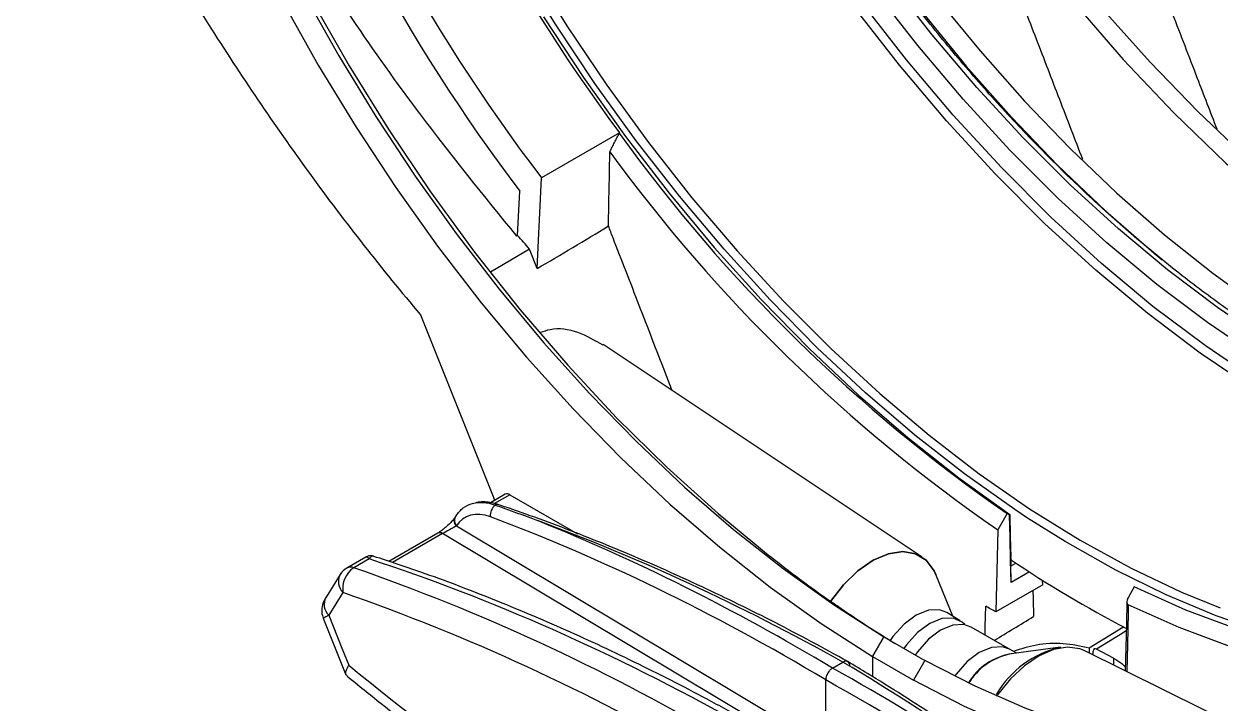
# Model space of a CAD drawing. Extents: x 9.3 to 87.2, y 1.1 to 68.8.
# Drawn here: x 55.477 to 59.204, y 48.544 to 50.66 of the extents above; entities that cross this region are included whole.
import ezdxf

# ---------------------------------------------------------------- set-up
doc = ezdxf.new("R2010")
doc.units = 0
doc.header["$MEASUREMENT"] = 0
doc.layers.add('OBJECT', color=7, linetype='CONTINUOUS')

msp = doc.modelspace()

# ---------------------------------------------------------------- linework, layer by layer
at = {"layer": 'OBJECT'}
for p, q in [((57.3326, 50.3204), (57.0898, 50.1803)), ((57.3321, 50.3194), (57.3326, 50.319)), ((57.3326, 50.319), (57.3326, 50.3204)), ((57.0759, 49.8977), (57.0898, 50.1803)), ((57.0154, 50.0009), (57.0222, 50.1393)), ((57.0154, 50.0009), (57.012, 49.9989)), ((57.0524, 49.9588), (56.9314, 49.8863)), ((57.0759, 49.8977), (57.0524, 49.9588)), ((56.7124, 49.7535), (56.9388, 49.1877)), ((58.2758, 48.999), (57.2821, 49.6611)), ((56.9765, 49.1949), (56.9305, 49.1683)), ((56.9915, 49.1934), (56.9435, 49.1657)), ((56.9915, 49.1934), (57.2021, 49.0719)), ((56.9388, 49.1877), (56.9436, 49.1759)), ((58.5406, 49.1349), (58.5112, 49.0841)), ((58.5481, 49.1306), (58.5406, 49.1349)), ((56.8249, 49.0961), (57.9754, 48.4083)), ((58.5112, 49.0841), (58.5055, 48.8284)), ((56.7668, 49.0738), (56.6141, 48.9857)), ((56.7818, 49.0724), (56.6252, 48.9819)), ((57.9542, 48.3716), (56.7818, 49.0724)), ((56.5426, 48.999), (56.4838, 48.9651)), ((56.5529, 48.9935), (56.5053, 48.966)), ((58.5518, 48.9966), (58.5524, 48.9722)), ((58.5526, 48.972), (58.5676, 48.9806)), ((56.4629, 48.945), (56.4185, 48.8741)), ((58.3715, 48.8148), (58.3185, 48.9444)), ((58.6101, 48.9527), (58.5529, 48.9197)), ((58.6514, 48.9127), (58.5055, 48.8284)), ((58.6514, 48.9127), (58.6511, 48.9265)), ((58.9365, 48.9063), (58.9181, 48.8743)), ((56.4713, 48.8886), (56.4269, 48.8177)), ((57.99, 48.8606), (57.99, 48.8606)), ((58.3941, 48.801), (58.3522, 48.8264)), ((56.4099, 48.8085), (56.4806, 48.6328)), ((58.5479, 48.7123), (58.4283, 48.7813)), ((58.1564, 48.7505), (58.121, 48.6893)), ((58.121, 48.6893), (58.1564, 48.7505)), ((58.1564, 48.7505), (58.2837, 48.677)), ((58.7067, 48.7184), (58.5457, 48.6965)), ((58.5706, 48.6998), (58.5474, 48.7126)), ((59.4557, 48.3738), (58.7807, 48.7078)), ((58.7965, 48.7159), (58.7965, 48.7)), ((58.8083, 48.6941), (58.8083, 48.7062)), ((58.872, 48.6838), (58.8186, 48.7125)), ((57.9966, 48.6533), (58.0291, 48.672)), ((58.121, 48.6893), (58.121, 48.6266)), ((58.121, 48.6893), (58.2483, 48.6158)), ((58.2837, 48.677), (58.2483, 48.6158)), ((58.872, 48.6838), (58.872, 48.6626)), ((57.9754, 48.4083), (57.9754, 48.6165))]:
    msp.add_line(p, q, dxfattribs=at)
at = {"layer": 'OBJECT', "flags": 128}
for points in [[(57.1435, 53.2302), (57.1466, 53.2095), (57.1815, 53.0139), (57.226, 52.8156), (57.2801, 52.6154), (57.3434, 52.4143), (57.4158, 52.213), (57.4969, 52.0123), (57.5865, 51.8132), (57.684, 51.6164), (57.7892, 51.4227), (57.9015, 51.2329), (58.0206, 51.0479), (58.1459, 50.8683), (58.2769, 50.695), (58.4131, 50.5286), (58.5539, 50.3699), (58.6988, 50.2194), (58.847, 50.0779), (58.9981, 49.9459), (59.0235, 49.9249)], [(57.6643, 52.8357), (57.7315, 52.6294), (57.8078, 52.4231), (57.8928, 52.2177), (57.9863, 52.0139), (58.0878, 51.8127), (58.1969, 51.6148), (58.3133, 51.421), (58.4364, 51.2322), (58.5657, 51.0489), (58.7007, 50.8721), (58.8408, 50.7024), (58.9856, 50.5405), (59.1344, 50.3871), (59.2866, 50.2427), (59.4416, 50.108), (59.5988, 49.9834), (59.7575, 49.8696), (59.9171, 49.7669)], [(58.604, 49.1208), (58.564, 49.1474), (58.4076, 49.2582), (58.2525, 49.3794), (58.0995, 49.5105), (57.9491, 49.6511), (57.8019, 49.8005), (57.6584, 49.9582), (57.5193, 50.1235), (57.385, 50.2959), (57.2561, 50.4747), (57.133, 50.6592), (57.0163, 50.8486), (56.9064, 51.0422), (56.8037, 51.2393), (56.7087, 51.4391), (56.6217, 51.6408), (56.5429, 51.8437), (56.4729, 52.047), (56.4117, 52.2498)], [(56.4405, 52.249), (56.5022, 52.0454), (56.573, 51.8413), (56.6525, 51.6377), (56.7404, 51.4353), (56.8364, 51.235), (56.9401, 51.0374), (57.0511, 50.8434), (57.1689, 50.6538), (57.2932, 50.4693), (57.4233, 50.2906), (57.5587, 50.1184), (57.6991, 49.9535), (57.8437, 49.7965), (57.992, 49.6479), (58.1435, 49.5084), (58.2975, 49.3785), (58.4534, 49.2588), (58.6106, 49.1497), (58.7685, 49.0516), (58.9265, 48.965), (59.0839, 48.8902), (59.2039, 48.8409)], [(55.9303, 51.7657), (55.9941, 51.578), (56.0757, 51.3642), (56.1666, 51.1515), (56.2663, 50.9409), (56.3744, 50.7332), (56.4905, 50.5294), (56.614, 50.3302), (56.7444, 50.1366), (56.8812, 49.9493), (57.0238, 49.7692), (57.1716, 49.597), (57.324, 49.4334), (57.4803, 49.2791), (57.6398, 49.1348), (57.802, 49.001)], [(55.8512, 51.7513), (55.9206, 51.5448), (55.999, 51.3385), (56.0859, 51.1332), (56.181, 50.9297), (56.284, 50.7288), (56.3945, 50.5314), (56.512, 50.3382), (56.6361, 50.1499), (56.7663, 49.9674), (56.902, 49.7912), (57.0428, 49.6221), (57.1881, 49.4608), (57.3373, 49.308), (57.4898, 49.1641), (57.6451, 49.0297), (57.8024, 48.9055), (57.9613, 48.7919), (58.121, 48.6893)], [(55.9219, 51.76), (55.9906, 51.5569), (56.068, 51.3541), (56.1537, 51.1523), (56.2476, 50.9523), (56.3491, 50.7549), (56.458, 50.5609), (56.5737, 50.3711), (56.6959, 50.1861), (56.824, 50.0067), (56.9576, 49.8336), (57.0961, 49.6675), (57.239, 49.509), (57.3857, 49.3588), (57.5357, 49.2174), (57.6884, 49.0853), (57.8431, 48.9632), (57.9993, 48.8515), (58.1564, 48.7505)], [(58.3247, 51.3018), (58.4597, 51.1026), (58.6014, 50.9102), (58.7492, 50.7256), (58.9024, 50.5494), (59.0603, 50.3825), (59.2223, 50.2257), (59.3876, 50.0797), (59.5555, 49.945), (59.7251, 49.8224), (59.8959, 49.7123)], [(60.097, 49.2738), (59.9567, 49.3148), (59.7999, 49.3726), (59.6416, 49.4433), (59.4825, 49.5266), (59.3232, 49.6222), (59.1644, 49.7295), (59.0069, 49.8482), (58.8514, 49.9778), (58.6984, 50.1176), (58.5488, 50.2671), (58.403, 50.4255), (58.2619, 50.5923), (58.1259, 50.7667), (57.9957, 50.9479)], [(60.0934, 49.3323), (59.9755, 49.3677), (59.8211, 49.4249), (59.6652, 49.4947), (59.5085, 49.5769), (59.3517, 49.671), (59.1955, 49.7768), (59.0404, 49.8937), (58.8873, 50.0212), (58.7367, 50.1588), (58.5893, 50.3058), (58.4458, 50.4617), (58.3067, 50.6258), (58.1727, 50.7973), (58.0444, 50.9756)], [(60.0261, 49.2147), (59.974, 49.2311), (59.8124, 49.2904), (59.6492, 49.3631), (59.4851, 49.4488), (59.3208, 49.5472), (59.1572, 49.6578), (58.9948, 49.7802), (58.8344, 49.9138), (58.6767, 50.058), (58.5225, 50.2122), (58.3723, 50.3757), (58.2268, 50.5478), (58.0867, 50.7277), (57.9526, 50.9147)], [(60.105, 49.1642), (59.965, 49.2049), (59.8022, 49.2646), (59.6378, 49.3377), (59.4725, 49.424), (59.307, 49.5231), (59.1421, 49.6345), (58.9786, 49.7578), (58.817, 49.8924), (58.6581, 50.0377), (58.5027, 50.1931), (58.3514, 50.3578), (58.2049, 50.5313), (58.0638, 50.7126), (57.9288, 50.9011)], [(58.3224, 50.7391), (58.4562, 50.5756), (58.5945, 50.4196), (58.7367, 50.2718), (58.8823, 50.1327), (59.0307, 50.003), (59.1812, 49.8831), (59.3332, 49.7736)], [(57.0965, 50.6815), (57.2208, 50.4927), (57.3511, 50.3097), (57.4871, 50.1331), (57.6282, 49.9636), (57.7738, 49.802), (57.9233, 49.6488), (58.0761, 49.5047), (58.2317, 49.3702), (58.3895, 49.2459), (58.5487, 49.1322)], [(56.8211, 49.1241), (56.8214, 49.1245), (56.8239, 49.1276)], [(58.5529, 48.9197), (58.5513, 48.9881), (58.5497, 49.0594), (58.5481, 49.1306)], [(58.5487, 49.1322), (58.5503, 49.0637), (58.5517, 48.9993)], [(60.1421, 48.6932), (60.0727, 48.6833), (59.9353, 48.674), (59.7933, 48.6772), (59.6474, 48.6932), (59.4981, 48.7217), (59.346, 48.7627), (59.1916, 48.8159), (59.0357, 48.8813), (58.8787, 48.9586), (58.7212, 49.0474), (58.604, 49.1208)], [(57.99, 48.8606), (58.0306, 48.9128), (58.0758, 48.9564), (58.1232, 48.9892), (58.1705, 49.0096), (58.2152, 49.0165), (58.2552, 49.0095), (58.2883, 48.9892), (58.313, 48.9563), (58.3185, 48.9444)], [(58.3194, 48.9421), (58.313, 48.9564), (58.2883, 48.9892), (58.2552, 49.0096), (58.2152, 49.0165), (58.1705, 49.0096), (58.1232, 48.9892), (58.0758, 48.9564), (58.0306, 48.9128), (57.99, 48.8606)], [(58.5529, 48.9197), (58.5527, 48.9402), (58.5525, 48.9562), (58.5524, 48.9722)], [(58.6205, 48.8948), (58.6211, 48.8691), (58.6224, 48.8137)], [(60.1473, 48.6961), (60.0101, 48.6756), (59.8676, 48.6686), (59.7205, 48.675), (59.5693, 48.6949), (59.4147, 48.7281), (59.2572, 48.7746), (59.0976, 48.8341), (58.9365, 48.9063)], [(58.9135, 48.8598), (58.9119, 48.7899), (58.9087, 48.6445)], [(56.4269, 48.8177), (56.4682, 48.715), (56.4895, 48.662)], [(58.3522, 48.8264), (58.3298, 48.8348), (58.2951, 48.8334), (58.2572, 48.8181), (58.2194, 48.79), (58.1846, 48.7515), (58.1758, 48.7393)], [(58.4716, 48.7563), (58.4722, 48.7832), (58.4736, 48.8461)], [(58.9178, 48.8504), (58.9172, 48.8256), (58.915, 48.7263), (58.9131, 48.6423)], [(60.0219, 48.6238), (59.9794, 48.6195), (59.8382, 48.6139), (59.6925, 48.6213), (59.5429, 48.6416), (59.3901, 48.6749), (59.2345, 48.7209), (59.0769, 48.7795), (58.9178, 48.8504)], [(58.409, 48.7886), (58.4006, 48.7965), (58.3719, 48.8093), (58.3371, 48.8079), (58.2992, 48.7924), (58.2612, 48.7641), (58.2265, 48.7253), (58.2187, 48.7145)], [(58.4283, 48.7813), (58.4059, 48.7892), (58.3712, 48.7872), (58.3334, 48.7714), (58.2958, 48.743), (58.2614, 48.7043), (58.2541, 48.6941)], [(58.9036, 48.7815), (58.8739, 48.7632), (58.7965, 48.7159)], [(58.9115, 48.7694), (58.8937, 48.7584), (58.8186, 48.7125)], [(58.5474, 48.7126), (58.5261, 48.7198), (58.4914, 48.7178), (58.4536, 48.702), (58.416, 48.6736), (58.3816, 48.6349), (58.3766, 48.6281)], [(58.7807, 48.7078), (58.7674, 48.7132), (58.7285, 48.7188), (58.6853, 48.7116), (58.6398, 48.6919), (58.5942, 48.6607), (58.5505, 48.6195), (58.5108, 48.5701)], [(60.1638, 48.6505), (60.0909, 48.5948), (59.9821, 48.5265), (59.8663, 48.4703), (59.7441, 48.4264), (59.616, 48.3949), (59.4824, 48.376), (59.3439, 48.3698), (59.201, 48.3763), (59.0543, 48.3955), (58.9043, 48.4273), (58.7517, 48.4715), (58.5969, 48.528), (58.4407, 48.5966), (58.2837, 48.677)], [(60.1709, 48.6011), (60.0853, 48.5344), (59.9748, 48.4645), (59.8573, 48.407), (59.7332, 48.362), (59.603, 48.3297), (59.4673, 48.3103), (59.3265, 48.3038), (59.1812, 48.3102), (59.0321, 48.3296), (58.8795, 48.3618), (58.7243, 48.4067), (58.5669, 48.4642), (58.4081, 48.534), (58.2483, 48.6158)]]:
    msp.add_lwpolyline(points, dxfattribs=at)
at = {"layer": 'OBJECT'}
for centre, radius, start, end in [((62.2148, 53.9243), 6.0683, 199.60841, 216.43357), ((61.3706, 53.2308), 4.9785, 215.7882, 235.3576), ((61.3599, 53.2158), 5.0186, 216.0576, 235.4149), ((40.6633, 77.645), 32.238, 300.60437, 301.06484), ((56.9828, 49.1812), 0.0151, 54.363, 114.3255), ((56.9707, 49.1293), 0.0403, 127.7882, 187.2798), ((56.9527, 49.1476), 0.0152, 72.2624, 116.3998), ((56.8415, 49.1124), 0.0236, 151.4833, 224.1397), ((56.842, 49.1127), 0.0238, 151.4004, 224.1181), ((56.7731, 49.0601), 0.0151, 54.363, 114.3255), ((56.4955, 48.9423), 0.0256, 67.5939, 117.3902), ((60.5861, 52.0046), 3.6359, 235.971, 242.584), ((56.504, 48.9223), 0.0469, 151.0863, 225.8736), ((56.5138, 48.9131), 0.06, 119.9973, 147.906), ((56.5497, 48.9004), 0.0793, 124.1004, 188.5322), ((54.3909, 42.889), 6.4343, 59.71273, 70.81557), ((56.4595, 48.8514), 0.0469, 151.0859, 225.8736), ((54.3728, 42.8572), 6.386, 59.71273, 70.81557), ((60.1119, 51.8952), 3.702, 235.6514, 238.7561), ((41.26, 77.3286), 33.3849, 301.09181, 301.33672), ((58.778, 48.4116), 0.315, 103.0755, 149.3854), ((58.5839, 48.5079), 0.192, 98.7863, 148.9685), ((58.5911, 48.502), 0.1997, 103.1491, 148.5517), ((61.8867, 55.2705), 8.5324, 230.76161, 239.79066), ((58.5112, 48.5501), 0.0169, 92.6183, 106.2703), ((58.4966, 48.5459), 0.028, 59.5413, 68.453)]:
    msp.add_arc(centre, radius, start, end, dxfattribs=at)
for centre, major_axis, ratio, start_param, end_param in [((58.7099, 51.9025), (-1.7999, 3.0715), 0.648698, 1.254533, 1.759225), ((58.7099, 51.9025), (-1.8606, 3.1751), 0.648698, 1.274186, 1.753331), ((56.9595, 48.9306), (-0.1072, 0.1922), 0.567218, 5.696027, 6.584329), ((57.975, 42.1089), (-3.882, 6.9614), 0.567218, 5.50623, 5.696027), ((56.804, 49.0836), (0.0304, 0.0168), 0.034629, 0.809987, 2.367618), ((57.9966, 42.1209), (-3.897, 6.9874), 0.567257, 5.506265, 5.672323), ((58.0291, 42.1397), (-4.1057, 6.8668), 0.587332, 5.488867, 5.654925), ((57.7031, 41.9515), (-4.1053, 6.867), 0.587295, 5.488902, 5.690133), ((58.0291, 42.1397), (-3.897, 6.9874), 0.567257, 5.340207, 5.506265), ((57.9966, 42.1209), (-4.1057, 6.8668), 0.587332, 5.322809, 5.488867), ((57.9757, 42.1085), (-4.0907, 6.8408), 0.587369, 5.299101, 5.488897)]:
    msp.add_ellipse(centre, major_axis=major_axis, ratio=ratio, start_param=start_param, end_param=end_param, dxfattribs=at)
for points, knots in [([(55.4774, 51.7381), (55.5175, 51.6496), (55.6001, 51.4674), (55.7389, 51.1959), (55.8899, 50.9237), (56.0459, 50.6658), (56.2051, 50.4222), (56.3668, 50.1924), (56.5354, 49.9682), (56.6534, 49.8251), (56.7124, 49.7535)], [0, 0, 0, 0, 0.1245129, 0.2564017, 0.3877581, 0.519647, 0.6389245, 0.7582021, 0.879101, 1, 1, 1, 1]), ([(56.0667, 51.387), (56.0824, 51.3572), (56.1549, 51.22), (56.2986, 50.9818), (56.497, 50.675), (56.7325, 50.3427), (56.9099, 50.1244), (57.012, 49.9989)], [0, 0, 0, 0, 0.059758, 0.275673, 0.491588, 0.707503, 1, 1, 1, 1]), ([(59.1944, 50.332), (59.1741, 50.3848), (59.141, 50.4712), (59.0948, 50.5912), (59.0561, 50.6919), (59.0172, 50.7926), (58.9784, 50.8933), (58.9425, 50.986), (58.9197, 51.0451), (58.9098, 51.0707)], [0, 0, 0, 0, 0.214338, 0.350673, 0.487008, 0.623343, 0.759679, 0.896015, 1, 1, 1, 1]), ([(60.0961, 49.3395), (60.0925, 49.3404), (60.0428, 49.3534), (59.9455, 49.3856), (59.8037, 49.4408), (59.6605, 49.5072), (59.5166, 49.5839), (59.3725, 49.6708), (59.2288, 49.7676), (59.0859, 49.8739), (58.9445, 49.9893), (58.805, 50.1134), (58.6679, 50.2458), (58.5338, 50.386), (58.4032, 50.5334), (58.2767, 50.6876), (58.1624, 50.8368), (58.0925, 50.9365), (58.0615, 50.9808)], [0, 0, 0, 0, 0.005309, 0.07254, 0.139754, 0.206945, 0.274127, 0.341307, 0.408491, 0.475683, 0.542885, 0.610099, 0.677325, 0.744561, 0.811808, 0.879063, 0.946327, 1, 1, 1, 1]), ([(58.7764, 50.2371), (58.7524, 50.2996), (58.7162, 50.3935), (58.656, 50.5496), (58.6013, 50.6912), (58.5587, 50.8013), (58.5401, 50.8492)], [0, 0, 0, 0, 0.306103, 0.460348, 0.764902, 1, 1, 1, 1]), ([(57.3028, 50.2619), (57.304, 50.2643), (57.3052, 50.2667), (57.3064, 50.2691), (57.3077, 50.2715), (57.3089, 50.2739), (57.3101, 50.2763), (57.3113, 50.2787), (57.3126, 50.2811), (57.3138, 50.2835), (57.315, 50.2859), (57.3162, 50.2883), (57.3175, 50.2907), (57.3187, 50.2931), (57.3199, 50.2955), (57.3211, 50.2979), (57.3223, 50.3002), (57.3236, 50.3026), (57.3248, 50.305), (57.3272, 50.3098), (57.3297, 50.3146), (57.3321, 50.3194)], [0, 0, 0, 0, 0.000205701, 0.000205701, 0.000205701, 0.000411402, 0.000411402, 0.000411402, 0.000617103, 0.000617103, 0.000617103, 0.000822804, 0.000822804, 0.000822804, 0.001028505, 0.001028505, 0.001028505, 0.001234206, 0.001234206, 0.001234206, 0.00164561, 0.00164561, 0.00164561, 0.00164561]), ([(57.2984, 50.0305), (57.2988, 50.0522), (57.2992, 50.0739), (57.2996, 50.0957), (57.3007, 50.1511), (57.3017, 50.2065), (57.3028, 50.2619)], [0.01333987, 0.01333987, 0.01333987, 0.01333987, 0.015345735, 0.015345735, 0.015345735, 0.020460986, 0.020460986, 0.020460986, 0.020460986]), ([(57.4966, 49.5181), (57.4897, 49.5362), (57.4692, 49.5893), (57.4351, 49.6776), (57.3943, 49.783), (57.3535, 49.8883), (57.3215, 49.9708), (57.3031, 50.0182), (57.2984, 50.0305)], [0, 0, 0, 0, 0.105609, 0.31123, 0.516852, 0.722474, 0.928097, 1, 1, 1, 1]), ([(57.0877, 49.6993), (57.0972, 49.7028), (57.1339, 49.7159), (57.2033, 49.7046), (57.2556, 49.6746), (57.2814, 49.6598)], [0, 0, 0, 0, 0.151174, 0.581143, 1, 1, 1, 1]), ([(56.8239, 49.1276), (56.8301, 49.1374), (56.8376, 49.1456), (56.8548, 49.1586), (56.8644, 49.1633), (56.8853, 49.1691), (56.8968, 49.1701), (56.9207, 49.1684), (56.9331, 49.1657), (56.946, 49.1612)], [0, 0, 0, 0, 0.25, 0.25, 0.5, 0.5, 0.75, 0.75, 1, 1, 1, 1]), ([(56.9573, 49.162), (56.9497, 49.1643), (56.9278, 49.1706), (56.8991, 49.1728), (56.8804, 49.1666), (56.8745, 49.1647)], [0, 0, 0, 0, 0.270457, 0.769883, 1, 1, 1, 1]), ([(58.044, 48.6735), (58.0063, 48.6943), (57.8929, 48.7569), (57.7037, 48.8535), (57.477, 48.9597), (57.251, 49.0551), (57.078, 49.1205), (56.9804, 49.1541), (56.9573, 49.162)], [0, 0, 0, 0, 0.10341, 0.31146, 0.519525, 0.727589, 0.935649, 1, 1, 1, 1]), ([(56.8208, 49.1236), (56.8194, 49.1216), (56.8163, 49.117), (56.8071, 49.1064), (56.7949, 49.0946), (56.7821, 49.084), (56.7727, 49.0773), (56.7682, 49.0747), (56.7668, 49.0738)], [0, 0, 0, 0, 0.159791, 0.361195, 0.583972, 0.768723, 0.926784, 1, 1, 1, 1]), ([(56.8212, 49.1242), (56.8211, 49.1241), (56.8209, 49.1239), (56.8208, 49.1237), (56.8208, 49.1236)], [0, 0, 0, 0, 0.785719, 1, 1, 1, 1]), ([(58.5481, 49.1306), (58.5482, 49.1308), (58.5482, 49.131), (58.5483, 49.1312), (58.5484, 49.1314), (58.5485, 49.1316), (58.5485, 49.1317), (58.5486, 49.1319), (58.5486, 49.1321), (58.5487, 49.1322)], [0, 0, 0, 0, 0.000539853, 0.000539853, 0.000539853, 0.000924898, 0.000924898, 0.000924898, 0.001309944, 0.001309944, 0.001309944, 0.001309944]), ([(56.5677, 49.0013), (56.5671, 49.0016), (56.5634, 49.0035), (56.555, 49.0034), (56.5468, 49.0018), (56.5432, 48.9992), (56.5427, 48.9988)], [0, 0, 0, 0, 0.068369, 0.487611, 0.925895, 1, 1, 1, 1]), ([(56.5529, 48.9935), (56.5528, 48.9935), (56.5528, 48.9936), (56.5526, 48.9938), (56.5524, 48.994), (56.552, 48.9945), (56.5513, 48.9953), (56.55, 48.9968), (56.5475, 48.9988), (56.5447, 49.0006), (56.5435, 48.9988), (56.5432, 48.9982)], [0, 0, 0, 0, 0.0081021, 0.0190256, 0.0350222, 0.0644837, 0.1188437, 0.2198473, 0.4120485, 0.8174451, 1, 1, 1, 1]), ([(56.5672, 49.0005), (56.5659, 49.0012), (56.5629, 49.003), (56.5589, 49.0003), (56.5559, 48.9975), (56.5545, 48.9958), (56.5537, 48.9947), (56.5533, 48.9942), (56.5531, 48.9938), (56.553, 48.9936), (56.5529, 48.9935), (56.5529, 48.9935)], [0, 0, 0, 0, 0.270407, 0.630463, 0.802775, 0.893426, 0.942219, 0.96864, 0.982971, 0.992775, 1, 1, 1, 1]), ([(57.7402, 48.4829), (57.7003, 48.5049), (57.5844, 48.5689), (57.3926, 48.6669), (57.1654, 48.7734), (56.9389, 48.8688), (56.7396, 48.9446), (56.6162, 48.9852), (56.5675, 49.0013)], [0, 0, 0, 0, 0.1016559, 0.2946996, 0.4877608, 0.6808217, 0.8738747, 1, 1, 1, 1]), ([(56.419, 48.8737), (56.4164, 48.8697), (56.4098, 48.8597), (56.4049, 48.8401), (56.4048, 48.8208), (56.4095, 48.8115), (56.4108, 48.8089)], [0, 0, 0, 0, 0.226725, 0.566761, 0.881196, 1, 1, 1, 1]), ([(58.9181, 48.8743), (58.9169, 48.8723), (58.9159, 48.8701), (58.9143, 48.8657), (58.9138, 48.8634), (58.9134, 48.8589), (58.9135, 48.8567), (58.9148, 48.8528), (58.9161, 48.8512), (58.9178, 48.8504)], [0, 0, 0, 0, 0.25, 0.25, 0.5, 0.5, 0.75, 0.75, 1, 1, 1, 1]), ([(56.4269, 48.8177), (56.4237, 48.8159), (56.4153, 48.8112), (56.4094, 48.808), (56.4106, 48.8087), (56.4108, 48.8089)], [0, 0, 0, 0, 0.330188, 0.862948, 1, 1, 1, 1]), ([(58.7965, 48.7159), (58.7698, 48.7214), (58.7163, 48.7324), (58.6314, 48.7283), (58.5834, 48.713), (58.5602, 48.7055)], [0, 0, 0, 0, 0.3406931, 0.6814223, 1, 1, 1, 1]), ([(58.8186, 48.7125), (58.8158, 48.714), (58.8132, 48.7141), (58.8094, 48.7118), (58.8083, 48.7093), (58.8083, 48.7062)], [0, 0, 0, 0, 0.5, 0.5, 1, 1, 1, 1]), ([(58.0503, 48.6598), (58.0503, 48.663), (58.0498, 48.6659), (58.0476, 48.6706), (58.0461, 48.6724), (58.0402, 48.6758), (58.0347, 48.6753), (58.0291, 48.672)], [0, 0, 0, 0, 0.25, 0.25, 0.5, 0.5, 1, 1, 1, 1]), ([(58.0441, 48.6731), (58.0429, 48.6738), (58.04, 48.6755), (58.0346, 48.6748), (58.0307, 48.6728), (58.0291, 48.672)], [0, 0, 0, 0, 0.297347, 0.721075, 1, 1, 1, 1]), ([(59.0925, 47.9296), (59.0546, 47.9605), (58.9449, 48.05), (58.7621, 48.1913), (58.544, 48.35), (58.325, 48.4989), (58.1583, 48.6049), (58.0647, 48.6611), (58.0442, 48.6734)], [0, 0, 0, 0, 0.10952, 0.317603, 0.525705, 0.733817, 0.941938, 1, 1, 1, 1]), ([(58.872, 48.6838), (58.8811, 48.6787), (58.8955, 48.6706), (58.9053, 48.6604), (58.9089, 48.6567)], [0, 0, 0, 0, 0.6309962, 1, 1, 1, 1]), ([(56.4846, 48.6291), (56.4826, 48.6311), (56.4777, 48.6359), (56.4818, 48.6484), (56.4874, 48.6585), (56.4895, 48.6619), (56.4895, 48.662)], [0, 0, 0, 0, 0.327128, 0.787019, 0.994148, 1, 1, 1, 1]), ([(57.9966, 48.6533), (57.9938, 48.6517), (57.991, 48.6494), (57.9859, 48.644), (57.9835, 48.6408), (57.9777, 48.6307), (57.9754, 48.623), (57.9754, 48.6165)], [0, 0, 0, 0, 0.25, 0.25, 0.5, 0.5, 1, 1, 1, 1]), ([(57.9966, 48.6533), (57.9938, 48.6517), (57.991, 48.6494), (57.9859, 48.644), (57.9835, 48.6408), (57.9777, 48.6307), (57.9754, 48.623), (57.9754, 48.6165)], [0, 0, 0, 0, 0.25, 0.25, 0.5, 0.5, 1, 1, 1, 1]), ([(56.484, 48.6284), (56.5193, 48.5999), (56.6276, 48.5122), (56.8105, 48.3723), (57.0328, 48.2118), (57.2563, 48.0612), (57.4519, 47.9378), (57.5731, 47.8668), (57.6194, 47.8397)], [0, 0, 0, 0, 0.094427, 0.29042, 0.486454, 0.682523, 0.878623, 1, 1, 1, 1])]:
    msp.add_open_spline(points, degree=3, knots=knots, dxfattribs=at)
for points in [[(57.0524, 49.9588), (57.04, 49.9727), (57.0277, 49.9868), (57.0154, 50.0009)], [(56.946, 49.1612), (56.9898, 49.1457), (57.0338, 49.1295), (57.0778, 49.1126)], [(56.8249, 49.0961), (56.8248, 49.096), (56.8247, 49.096), (56.8246, 49.0959)], [(57.99, 48.8606), (57.9256, 48.9055), (57.8628, 48.9524), (57.802, 49.001)], [(58.0231, 48.8387), (58.0121, 48.846), (58.001, 48.8533), (57.99, 48.8606)], [(58.5055, 48.8284), (58.4949, 48.8343), (58.4842, 48.8402), (58.4736, 48.8461)]]:
    msp.add_open_spline(points, degree=3, dxfattribs=at)

doc.saveas('drawing.dxf')
